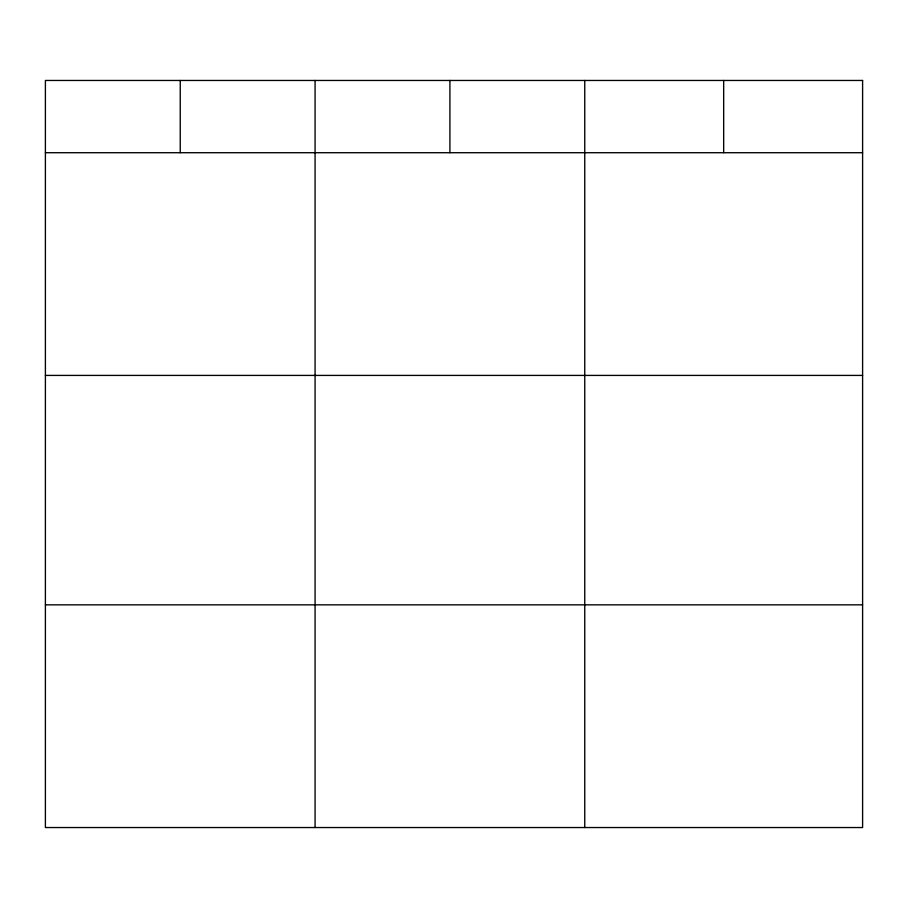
<?xml version="1.0" encoding="UTF-8"?>
<svg xmlns="http://www.w3.org/2000/svg" width="908" height="908" viewBox="0 0 908 908"><rect width="100%" height="100%" fill="white"/><g stroke="black" fill="none" stroke-linecap="round" stroke-linejoin="round"><path stroke-width="1.36" d="M45.4 152.714L862.6 152.714M45.4 375.413L862.6 375.413M45.4 604.841L862.6 604.841M723.676 80.46L723.676 152.714M584.752 80.46L584.752 827.54M449.914 80.46L449.914 152.714M315.076 80.46L315.076 827.54M180.238 80.46L180.238 152.714M862.6 80.46L45.4 80.46L45.4 827.54L862.6 827.54L862.6 80.46"/></g></svg>
